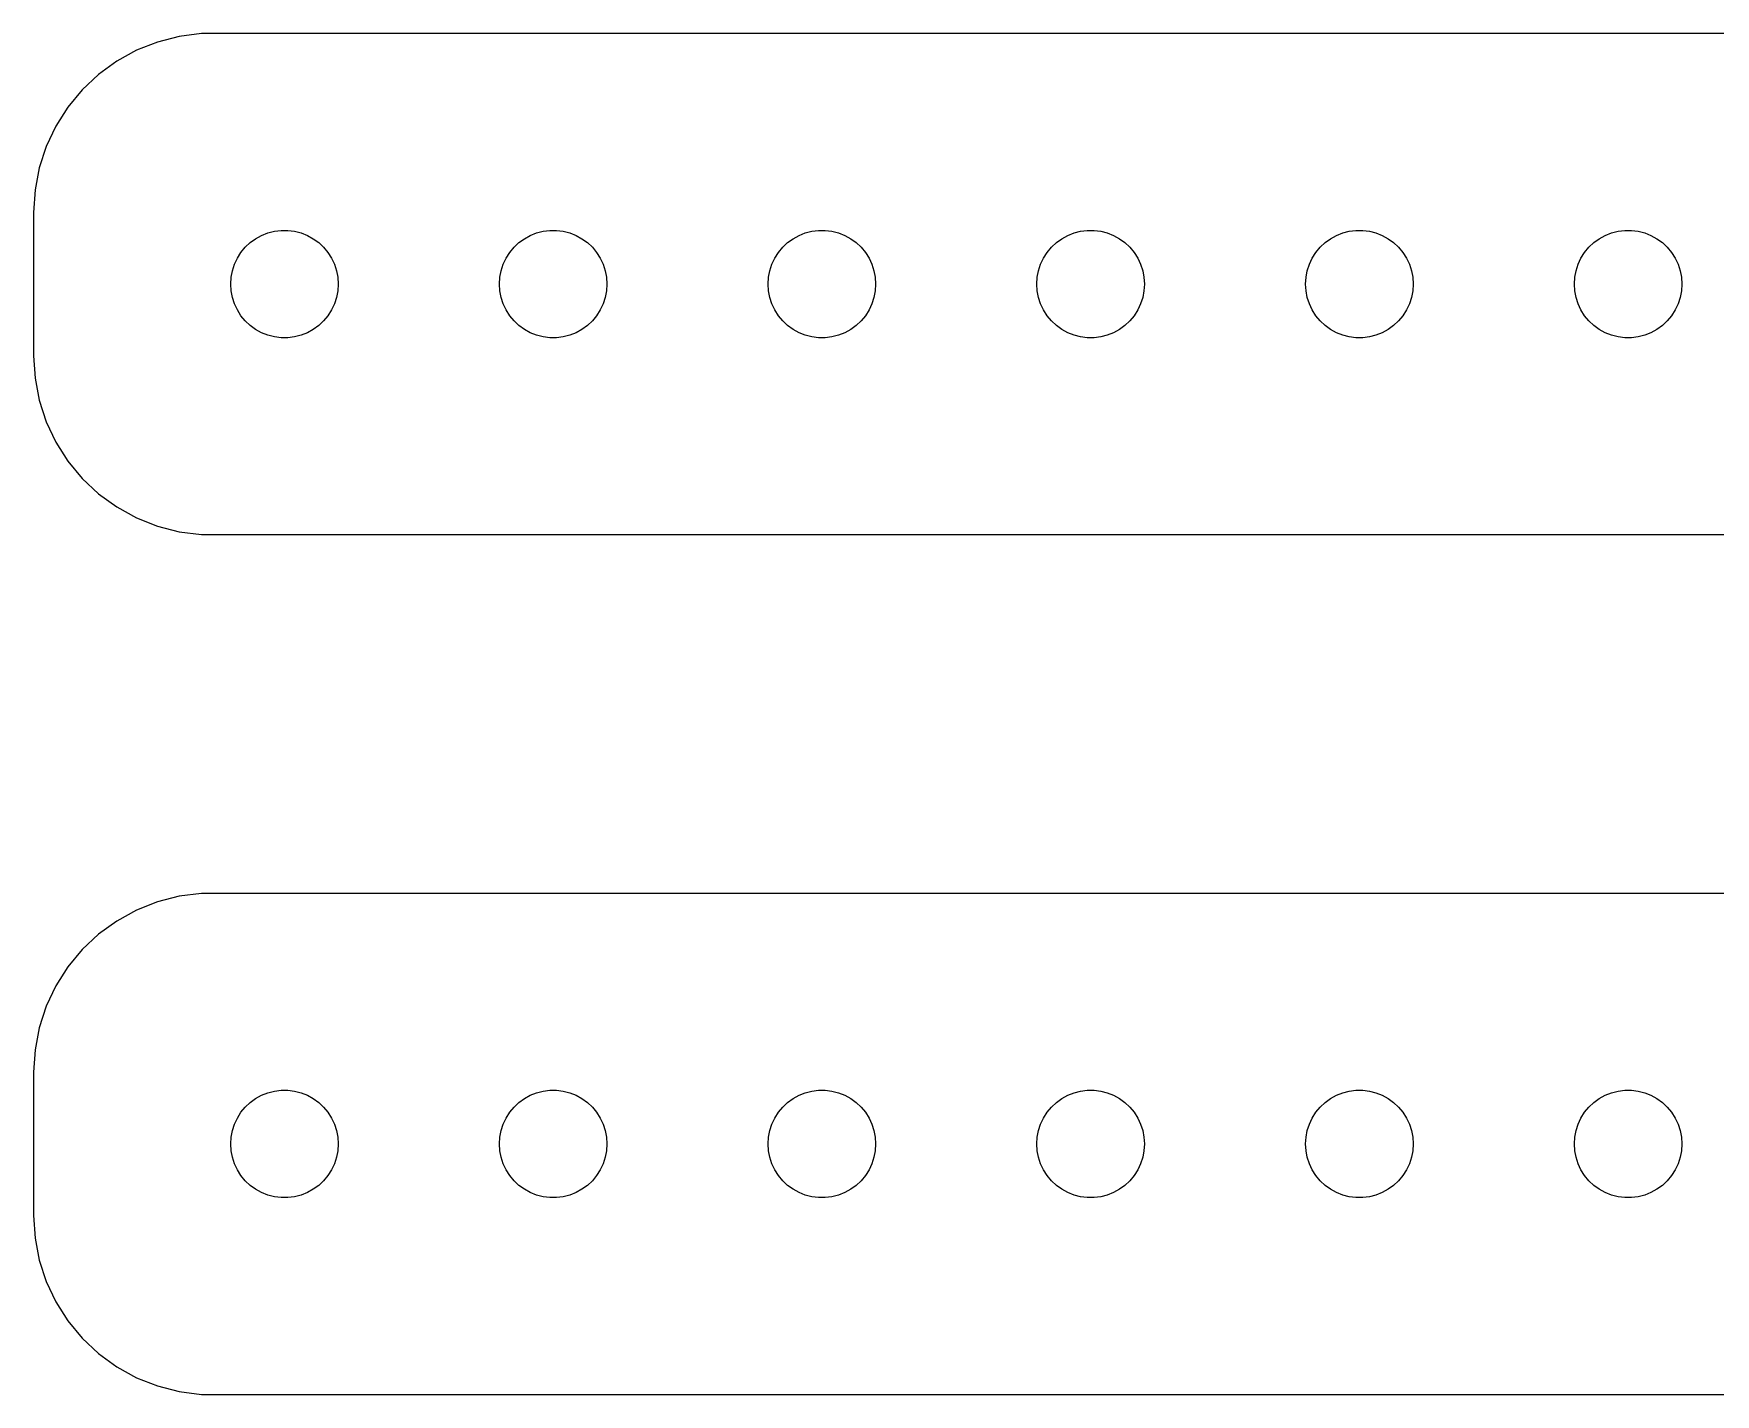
# Model space of a CAD drawing. Header units: metres. Extents: x -97 to 97, y 113 to 223.
# Drawn here: x -97 to -50.06, y 113.01 to 150.99 of the extents above; entities that cross this region are included whole.
import ezdxf

# ---------------------------------------------------------------- set-up
doc = ezdxf.new("R2010")
doc.units = ezdxf.units.M

msp = doc.modelspace()

# ---------------------------------------------------------------- linework, layer by layer
for p, q in [((-93.5451, 150.755), (-94.1289, 150.524)), ((-92.9369, 150.911), (-93.5451, 150.755)), ((-92.3139, 150.99), (-92.9369, 150.911)), ((92.3139, 150.99), (-92.3139, 150.99)), ((-94.6791, 150.222), (-95.1871, 149.853)), ((-94.1289, 150.524), (-94.6791, 150.222)), ((-95.1871, 149.853), (-95.6448, 149.423)), ((-95.6448, 149.423), (-96.0451, 148.939)), ((-96.0451, 148.939), (-96.3815, 148.409)), ((-96.3815, 148.409), (-96.6489, 147.841)), ((-96.6489, 147.841), (-96.8429, 147.243)), ((-96.8429, 147.243), (-96.9606, 146.627)), ((-96.9606, 146.627), (-97, 146)), ((-97, 146), (-97, 142)), ((-91.0934, 145.027), (-90.9561, 145.156)), ((-90.9561, 145.156), (-90.8037, 145.266)), ((-90.8037, 145.266), (-90.6387, 145.357)), ((-90.6387, 145.357), (-90.4635, 145.427)), ((-90.4635, 145.427), (-90.2811, 145.473)), ((-90.2811, 145.473), (-90.0942, 145.497)), ((-90.0942, 145.497), (-89.9058, 145.497)), ((-89.9058, 145.497), (-89.7189, 145.473)), ((-89.7189, 145.473), (-89.5365, 145.427)), ((-89.5365, 145.427), (-89.3613, 145.357)), ((-89.3613, 145.357), (-89.1963, 145.266)), ((-89.1963, 145.266), (-89.0439, 145.156)), ((-89.0439, 145.156), (-88.9065, 145.027)), ((-83.5934, 145.027), (-83.4561, 145.156)), ((-83.4561, 145.156), (-83.3037, 145.266)), ((-83.3037, 145.266), (-83.1387, 145.357)), ((-83.1387, 145.357), (-82.9635, 145.427)), ((-82.9635, 145.427), (-82.7811, 145.473)), ((-82.7811, 145.473), (-82.5942, 145.497)), ((-82.5942, 145.497), (-82.4058, 145.497)), ((-82.4058, 145.497), (-82.2189, 145.473)), ((-82.2189, 145.473), (-82.0365, 145.427)), ((-82.0365, 145.427), (-81.8613, 145.357)), ((-81.8613, 145.357), (-81.6963, 145.266)), ((-81.6963, 145.266), (-81.5439, 145.156)), ((-81.5439, 145.156), (-81.4065, 145.027)), ((-76.0934, 145.027), (-75.9561, 145.156)), ((-75.9561, 145.156), (-75.8037, 145.266)), ((-75.8037, 145.266), (-75.6387, 145.357)), ((-75.6387, 145.357), (-75.4635, 145.427)), ((-75.4635, 145.427), (-75.2811, 145.473)), ((-75.2811, 145.473), (-75.0942, 145.497)), ((-75.0942, 145.497), (-74.9058, 145.497)), ((-74.9058, 145.497), (-74.7189, 145.473)), ((-74.7189, 145.473), (-74.5365, 145.427)), ((-74.5365, 145.427), (-74.3613, 145.357)), ((-74.3613, 145.357), (-74.1963, 145.266)), ((-74.1963, 145.266), (-74.0439, 145.156)), ((-74.0439, 145.156), (-73.9065, 145.027)), ((-68.5934, 145.027), (-68.4561, 145.156)), ((-68.4561, 145.156), (-68.3037, 145.266)), ((-68.3037, 145.266), (-68.1387, 145.357)), ((-68.1387, 145.357), (-67.9635, 145.427)), ((-67.9635, 145.427), (-67.7811, 145.473)), ((-67.7811, 145.473), (-67.5942, 145.497)), ((-67.5942, 145.497), (-67.4058, 145.497)), ((-67.4058, 145.497), (-67.2189, 145.473)), ((-67.2189, 145.473), (-67.0365, 145.427)), ((-67.0365, 145.427), (-66.8613, 145.357)), ((-66.8613, 145.357), (-66.6963, 145.266)), ((-66.6963, 145.266), (-66.5439, 145.156)), ((-66.5439, 145.156), (-66.4065, 145.027)), ((-61.0934, 145.027), (-60.9561, 145.156)), ((-60.9561, 145.156), (-60.8037, 145.266)), ((-60.8037, 145.266), (-60.6387, 145.357)), ((-60.6387, 145.357), (-60.4635, 145.427)), ((-60.4635, 145.427), (-60.2811, 145.473)), ((-60.2811, 145.473), (-60.0942, 145.497)), ((-60.0942, 145.497), (-59.9058, 145.497)), ((-59.9058, 145.497), (-59.7189, 145.473)), ((-59.7189, 145.473), (-59.5365, 145.427)), ((-59.5365, 145.427), (-59.3613, 145.357)), ((-59.3613, 145.357), (-59.1963, 145.266)), ((-59.1963, 145.266), (-59.0439, 145.156)), ((-59.0439, 145.156), (-58.9065, 145.027)), ((-53.5934, 145.027), (-53.4561, 145.156)), ((-53.4561, 145.156), (-53.3037, 145.266)), ((-53.3037, 145.266), (-53.1387, 145.357)), ((-53.1387, 145.357), (-52.9635, 145.427)), ((-52.9635, 145.427), (-52.7811, 145.473)), ((-52.7811, 145.473), (-52.5942, 145.497)), ((-52.5942, 145.497), (-52.4058, 145.497)), ((-52.4058, 145.497), (-52.2189, 145.473)), ((-52.2189, 145.473), (-52.0365, 145.427)), ((-52.0365, 145.427), (-51.8613, 145.357)), ((-51.8613, 145.357), (-51.6963, 145.266)), ((-51.6963, 145.266), (-51.5439, 145.156)), ((-51.5439, 145.156), (-51.4065, 145.027)), ((-91.3947, 144.552), (-91.3145, 144.723)), ((-91.3145, 144.723), (-91.2135, 144.882)), ((-91.2135, 144.882), (-91.0934, 145.027)), ((-88.9065, 145.027), (-88.7865, 144.882)), ((-88.7865, 144.882), (-88.6855, 144.723)), ((-88.6855, 144.723), (-88.6053, 144.552)), ((-83.8947, 144.552), (-83.8145, 144.723)), ((-83.8145, 144.723), (-83.7135, 144.882)), ((-83.7135, 144.882), (-83.5934, 145.027)), ((-81.4065, 145.027), (-81.2865, 144.882)), ((-81.2865, 144.882), (-81.1855, 144.723)), ((-81.1855, 144.723), (-81.1053, 144.552)), ((-76.3947, 144.552), (-76.3145, 144.723)), ((-76.3145, 144.723), (-76.2135, 144.882)), ((-76.2135, 144.882), (-76.0934, 145.027)), ((-73.9065, 145.027), (-73.7865, 144.882)), ((-73.7865, 144.882), (-73.6855, 144.723)), ((-73.6855, 144.723), (-73.6053, 144.552)), ((-68.8947, 144.552), (-68.8145, 144.723)), ((-68.8145, 144.723), (-68.7135, 144.882)), ((-68.7135, 144.882), (-68.5934, 145.027)), ((-66.4065, 145.027), (-66.2865, 144.882)), ((-66.2865, 144.882), (-66.1855, 144.723)), ((-66.1855, 144.723), (-66.1053, 144.552)), ((-61.3947, 144.552), (-61.3145, 144.723)), ((-61.3145, 144.723), (-61.2135, 144.882)), ((-61.2135, 144.882), (-61.0934, 145.027)), ((-58.9065, 145.027), (-58.7865, 144.882)), ((-58.7865, 144.882), (-58.6855, 144.723)), ((-58.6855, 144.723), (-58.6053, 144.552)), ((-53.8947, 144.552), (-53.8145, 144.723)), ((-53.8145, 144.723), (-53.7135, 144.882)), ((-53.7135, 144.882), (-53.5934, 145.027)), ((-51.4065, 145.027), (-51.2865, 144.882)), ((-51.2865, 144.882), (-51.1855, 144.723)), ((-51.1855, 144.723), (-51.1053, 144.552)), ((-91.5, 144), (-91.4882, 144.188)), ((-91.4882, 144.188), (-91.4529, 144.373)), ((-91.4529, 144.373), (-91.3947, 144.552)), ((-88.6053, 144.552), (-88.5471, 144.373)), ((-88.5471, 144.373), (-88.5118, 144.188)), ((-88.5118, 144.188), (-88.5, 144)), ((-84, 144), (-83.9882, 144.188)), ((-83.9882, 144.188), (-83.9529, 144.373)), ((-83.9529, 144.373), (-83.8947, 144.552)), ((-81.1053, 144.552), (-81.0471, 144.373)), ((-81.0471, 144.373), (-81.0118, 144.188)), ((-81.0118, 144.188), (-81, 144)), ((-76.5, 144), (-76.4882, 144.188)), ((-76.4882, 144.188), (-76.4529, 144.373)), ((-76.4529, 144.373), (-76.3947, 144.552)), ((-73.6053, 144.552), (-73.5471, 144.373)), ((-73.5471, 144.373), (-73.5118, 144.188)), ((-73.5118, 144.188), (-73.5, 144)), ((-69, 144), (-68.9882, 144.188)), ((-68.9882, 144.188), (-68.9529, 144.373)), ((-68.9529, 144.373), (-68.8947, 144.552)), ((-66.1053, 144.552), (-66.0471, 144.373)), ((-66.0471, 144.373), (-66.0118, 144.188)), ((-66.0118, 144.188), (-66, 144)), ((-61.5, 144), (-61.4882, 144.188)), ((-61.4882, 144.188), (-61.4529, 144.373)), ((-61.4529, 144.373), (-61.3947, 144.552)), ((-58.6053, 144.552), (-58.5471, 144.373)), ((-58.5471, 144.373), (-58.5118, 144.188)), ((-58.5118, 144.188), (-58.5, 144)), ((-54, 144), (-53.9882, 144.188)), ((-53.9882, 144.188), (-53.9529, 144.373)), ((-53.9529, 144.373), (-53.8947, 144.552)), ((-51.1053, 144.552), (-51.0471, 144.373)), ((-51.0471, 144.373), (-51.0118, 144.188)), ((-51.0118, 144.188), (-51, 144)), ((-91.4882, 143.812), (-91.5, 144)), ((-91.4529, 143.627), (-91.4882, 143.812)), ((-91.3947, 143.448), (-91.4529, 143.627)), ((-88.5471, 143.627), (-88.6053, 143.448)), ((-88.5118, 143.812), (-88.5471, 143.627)), ((-88.5, 144), (-88.5118, 143.812)), ((-83.9882, 143.812), (-84, 144)), ((-83.9529, 143.627), (-83.9882, 143.812)), ((-83.8947, 143.448), (-83.9529, 143.627)), ((-81.0471, 143.627), (-81.1053, 143.448)), ((-81.0118, 143.812), (-81.0471, 143.627)), ((-81, 144), (-81.0118, 143.812)), ((-76.4882, 143.812), (-76.5, 144)), ((-76.4529, 143.627), (-76.4882, 143.812)), ((-76.3947, 143.448), (-76.4529, 143.627)), ((-73.5471, 143.627), (-73.6053, 143.448)), ((-73.5118, 143.812), (-73.5471, 143.627)), ((-73.5, 144), (-73.5118, 143.812)), ((-68.9882, 143.812), (-69, 144)), ((-68.9529, 143.627), (-68.9882, 143.812)), ((-68.8947, 143.448), (-68.9529, 143.627)), ((-66.0471, 143.627), (-66.1053, 143.448)), ((-66.0118, 143.812), (-66.0471, 143.627)), ((-66, 144), (-66.0118, 143.812)), ((-61.4882, 143.812), (-61.5, 144)), ((-61.4529, 143.627), (-61.4882, 143.812)), ((-61.3947, 143.448), (-61.4529, 143.627)), ((-58.5471, 143.627), (-58.6053, 143.448)), ((-58.5118, 143.812), (-58.5471, 143.627)), ((-58.5, 144), (-58.5118, 143.812)), ((-53.9882, 143.812), (-54, 144)), ((-53.9529, 143.627), (-53.9882, 143.812)), ((-53.8947, 143.448), (-53.9529, 143.627)), ((-51.0471, 143.627), (-51.1053, 143.448)), ((-51.0118, 143.812), (-51.0471, 143.627)), ((-51, 144), (-51.0118, 143.812)), ((-91.3145, 143.277), (-91.3947, 143.448)), ((-91.2135, 143.118), (-91.3145, 143.277)), ((-88.6855, 143.277), (-88.7865, 143.118)), ((-88.6053, 143.448), (-88.6855, 143.277)), ((-83.8145, 143.277), (-83.8947, 143.448)), ((-83.7135, 143.118), (-83.8145, 143.277)), ((-81.1855, 143.277), (-81.2865, 143.118)), ((-81.1053, 143.448), (-81.1855, 143.277)), ((-76.3145, 143.277), (-76.3947, 143.448)), ((-76.2135, 143.118), (-76.3145, 143.277)), ((-73.6855, 143.277), (-73.7865, 143.118)), ((-73.6053, 143.448), (-73.6855, 143.277)), ((-68.8145, 143.277), (-68.8947, 143.448)), ((-68.7135, 143.118), (-68.8145, 143.277)), ((-66.1855, 143.277), (-66.2865, 143.118)), ((-66.1053, 143.448), (-66.1855, 143.277)), ((-61.3145, 143.277), (-61.3947, 143.448)), ((-61.2135, 143.118), (-61.3145, 143.277)), ((-58.6855, 143.277), (-58.7865, 143.118)), ((-58.6053, 143.448), (-58.6855, 143.277)), ((-53.8145, 143.277), (-53.8947, 143.448)), ((-53.7135, 143.118), (-53.8145, 143.277)), ((-51.1855, 143.277), (-51.2865, 143.118)), ((-51.1053, 143.448), (-51.1855, 143.277)), ((-91.0934, 142.973), (-91.2135, 143.118)), ((-90.9561, 142.844), (-91.0934, 142.973)), ((-90.8037, 142.734), (-90.9561, 142.844)), ((-90.6387, 142.643), (-90.8037, 142.734)), ((-89.1963, 142.734), (-89.3613, 142.643)), ((-89.0439, 142.844), (-89.1963, 142.734)), ((-88.9065, 142.973), (-89.0439, 142.844)), ((-88.7865, 143.118), (-88.9065, 142.973)), ((-83.5934, 142.973), (-83.7135, 143.118)), ((-83.4561, 142.844), (-83.5934, 142.973)), ((-83.3037, 142.734), (-83.4561, 142.844)), ((-83.1387, 142.643), (-83.3037, 142.734)), ((-81.6963, 142.734), (-81.8613, 142.643)), ((-81.5439, 142.844), (-81.6963, 142.734)), ((-81.4065, 142.973), (-81.5439, 142.844)), ((-81.2865, 143.118), (-81.4065, 142.973)), ((-76.0934, 142.973), (-76.2135, 143.118)), ((-75.9561, 142.844), (-76.0934, 142.973)), ((-75.8037, 142.734), (-75.9561, 142.844)), ((-75.6387, 142.643), (-75.8037, 142.734)), ((-74.1963, 142.734), (-74.3613, 142.643)), ((-74.0439, 142.844), (-74.1963, 142.734)), ((-73.9065, 142.973), (-74.0439, 142.844)), ((-73.7865, 143.118), (-73.9065, 142.973)), ((-68.5934, 142.973), (-68.7135, 143.118)), ((-68.4561, 142.844), (-68.5934, 142.973)), ((-68.3037, 142.734), (-68.4561, 142.844)), ((-68.1387, 142.643), (-68.3037, 142.734)), ((-66.6963, 142.734), (-66.8613, 142.643)), ((-66.5439, 142.844), (-66.6963, 142.734)), ((-66.4065, 142.973), (-66.5439, 142.844)), ((-66.2865, 143.118), (-66.4065, 142.973)), ((-61.0934, 142.973), (-61.2135, 143.118)), ((-60.9561, 142.844), (-61.0934, 142.973)), ((-60.8037, 142.734), (-60.9561, 142.844)), ((-60.6387, 142.643), (-60.8037, 142.734)), ((-59.1963, 142.734), (-59.3613, 142.643)), ((-59.0439, 142.844), (-59.1963, 142.734)), ((-58.9065, 142.973), (-59.0439, 142.844)), ((-58.7865, 143.118), (-58.9065, 142.973)), ((-53.5934, 142.973), (-53.7135, 143.118)), ((-53.4561, 142.844), (-53.5934, 142.973)), ((-53.3037, 142.734), (-53.4561, 142.844)), ((-53.1387, 142.643), (-53.3037, 142.734)), ((-51.6963, 142.734), (-51.8613, 142.643)), ((-51.5439, 142.844), (-51.6963, 142.734)), ((-51.4065, 142.973), (-51.5439, 142.844)), ((-51.2865, 143.118), (-51.4065, 142.973)), ((-90.4635, 142.573), (-90.6387, 142.643)), ((-90.2811, 142.527), (-90.4635, 142.573)), ((-90.0942, 142.503), (-90.2811, 142.527)), ((-89.9058, 142.503), (-90.0942, 142.503)), ((-89.7189, 142.527), (-89.9058, 142.503)), ((-89.5365, 142.573), (-89.7189, 142.527)), ((-89.3613, 142.643), (-89.5365, 142.573)), ((-82.9635, 142.573), (-83.1387, 142.643)), ((-82.7811, 142.527), (-82.9635, 142.573)), ((-82.5942, 142.503), (-82.7811, 142.527)), ((-82.4058, 142.503), (-82.5942, 142.503)), ((-82.2189, 142.527), (-82.4058, 142.503)), ((-82.0365, 142.573), (-82.2189, 142.527)), ((-81.8613, 142.643), (-82.0365, 142.573)), ((-75.4635, 142.573), (-75.6387, 142.643)), ((-75.2811, 142.527), (-75.4635, 142.573)), ((-75.0942, 142.503), (-75.2811, 142.527)), ((-74.9058, 142.503), (-75.0942, 142.503)), ((-74.7189, 142.527), (-74.9058, 142.503)), ((-74.5365, 142.573), (-74.7189, 142.527)), ((-74.3613, 142.643), (-74.5365, 142.573)), ((-67.9635, 142.573), (-68.1387, 142.643)), ((-67.7811, 142.527), (-67.9635, 142.573)), ((-67.5942, 142.503), (-67.7811, 142.527)), ((-67.4058, 142.503), (-67.5942, 142.503)), ((-67.2189, 142.527), (-67.4058, 142.503)), ((-67.0365, 142.573), (-67.2189, 142.527)), ((-66.8613, 142.643), (-67.0365, 142.573)), ((-60.4635, 142.573), (-60.6387, 142.643)), ((-60.2811, 142.527), (-60.4635, 142.573)), ((-60.0942, 142.503), (-60.2811, 142.527)), ((-59.9058, 142.503), (-60.0942, 142.503)), ((-59.7189, 142.527), (-59.9058, 142.503)), ((-59.5365, 142.573), (-59.7189, 142.527)), ((-59.3613, 142.643), (-59.5365, 142.573)), ((-52.9635, 142.573), (-53.1387, 142.643)), ((-52.7811, 142.527), (-52.9635, 142.573)), ((-52.5942, 142.503), (-52.7811, 142.527)), ((-52.4058, 142.503), (-52.5942, 142.503)), ((-52.2189, 142.527), (-52.4058, 142.503)), ((-52.0365, 142.573), (-52.2189, 142.527)), ((-51.8613, 142.643), (-52.0365, 142.573)), ((-97, 142), (-96.9606, 141.373)), ((-96.9606, 141.373), (-96.8429, 140.757)), ((-96.8429, 140.757), (-96.6489, 140.159)), ((-96.6489, 140.159), (-96.3815, 139.591)), ((-96.3815, 139.591), (-96.0451, 139.061)), ((-96.0451, 139.061), (-95.6448, 138.577)), ((-95.6448, 138.577), (-95.1871, 138.147)), ((-95.1871, 138.147), (-94.6791, 137.778)), ((-94.6791, 137.778), (-94.1289, 137.476)), ((-94.1289, 137.476), (-93.5451, 137.245)), ((-93.5451, 137.245), (-92.9369, 137.089)), ((-92.9369, 137.089), (-92.3139, 137.01)), ((-92.3139, 137.01), (92.3139, 137.01)), ((-93.5451, 126.755), (-94.1289, 126.524)), ((-92.9369, 126.911), (-93.5451, 126.755)), ((-92.3139, 126.99), (-92.9369, 126.911)), ((92.3139, 126.99), (-92.3139, 126.99)), ((-94.1289, 126.524), (-94.6791, 126.222)), ((-95.1871, 125.853), (-95.6448, 125.423)), ((-94.6791, 126.222), (-95.1871, 125.853)), ((-95.6448, 125.423), (-96.0451, 124.939)), ((-96.0451, 124.939), (-96.3815, 124.409)), ((-96.3815, 124.409), (-96.6489, 123.841)), ((-96.6489, 123.841), (-96.8429, 123.243)), ((-96.8429, 123.243), (-96.9606, 122.627)), ((-96.9606, 122.627), (-97, 122)), ((-97, 122), (-97, 118)), ((-91.0934, 121.027), (-90.9561, 121.156)), ((-90.9561, 121.156), (-90.8037, 121.266)), ((-90.8037, 121.266), (-90.6387, 121.357)), ((-90.6387, 121.357), (-90.4635, 121.427)), ((-90.4635, 121.427), (-90.2811, 121.473)), ((-90.2811, 121.473), (-90.0942, 121.497)), ((-90.0942, 121.497), (-89.9058, 121.497)), ((-89.9058, 121.497), (-89.7189, 121.473)), ((-89.7189, 121.473), (-89.5365, 121.427)), ((-89.5365, 121.427), (-89.3613, 121.357)), ((-89.3613, 121.357), (-89.1963, 121.266)), ((-89.1963, 121.266), (-89.0439, 121.156)), ((-89.0439, 121.156), (-88.9065, 121.027)), ((-83.5934, 121.027), (-83.4561, 121.156)), ((-83.4561, 121.156), (-83.3037, 121.266)), ((-83.3037, 121.266), (-83.1387, 121.357)), ((-83.1387, 121.357), (-82.9635, 121.427)), ((-82.9635, 121.427), (-82.7811, 121.473)), ((-82.7811, 121.473), (-82.5942, 121.497)), ((-82.5942, 121.497), (-82.4058, 121.497)), ((-82.4058, 121.497), (-82.2189, 121.473)), ((-82.2189, 121.473), (-82.0365, 121.427)), ((-82.0365, 121.427), (-81.8613, 121.357)), ((-81.8613, 121.357), (-81.6963, 121.266)), ((-81.6963, 121.266), (-81.5439, 121.156)), ((-81.5439, 121.156), (-81.4065, 121.027)), ((-76.0934, 121.027), (-75.9561, 121.156)), ((-75.9561, 121.156), (-75.8037, 121.266)), ((-75.8037, 121.266), (-75.6387, 121.357)), ((-75.6387, 121.357), (-75.4635, 121.427)), ((-75.4635, 121.427), (-75.2811, 121.473)), ((-75.2811, 121.473), (-75.0942, 121.497)), ((-75.0942, 121.497), (-74.9058, 121.497)), ((-74.9058, 121.497), (-74.7189, 121.473)), ((-74.7189, 121.473), (-74.5365, 121.427)), ((-74.5365, 121.427), (-74.3613, 121.357)), ((-74.3613, 121.357), (-74.1963, 121.266)), ((-74.1963, 121.266), (-74.0439, 121.156)), ((-74.0439, 121.156), (-73.9065, 121.027)), ((-68.5934, 121.027), (-68.4561, 121.156)), ((-68.4561, 121.156), (-68.3037, 121.266)), ((-68.3037, 121.266), (-68.1387, 121.357)), ((-68.1387, 121.357), (-67.9635, 121.427)), ((-67.9635, 121.427), (-67.7811, 121.473)), ((-67.7811, 121.473), (-67.5942, 121.497)), ((-67.5942, 121.497), (-67.4058, 121.497)), ((-67.4058, 121.497), (-67.2189, 121.473)), ((-67.2189, 121.473), (-67.0365, 121.427)), ((-67.0365, 121.427), (-66.8613, 121.357)), ((-66.8613, 121.357), (-66.6963, 121.266)), ((-66.6963, 121.266), (-66.5439, 121.156)), ((-66.5439, 121.156), (-66.4065, 121.027)), ((-61.0934, 121.027), (-60.9561, 121.156)), ((-60.9561, 121.156), (-60.8037, 121.266)), ((-60.8037, 121.266), (-60.6387, 121.357)), ((-60.6387, 121.357), (-60.4635, 121.427)), ((-60.4635, 121.427), (-60.2811, 121.473)), ((-60.2811, 121.473), (-60.0942, 121.497)), ((-60.0942, 121.497), (-59.9058, 121.497)), ((-59.9058, 121.497), (-59.7189, 121.473)), ((-59.7189, 121.473), (-59.5365, 121.427)), ((-59.5365, 121.427), (-59.3613, 121.357)), ((-59.3613, 121.357), (-59.1963, 121.266)), ((-59.1963, 121.266), (-59.0439, 121.156)), ((-59.0439, 121.156), (-58.9065, 121.027)), ((-53.5934, 121.027), (-53.4561, 121.156)), ((-53.4561, 121.156), (-53.3037, 121.266)), ((-53.3037, 121.266), (-53.1387, 121.357)), ((-53.1387, 121.357), (-52.9635, 121.427)), ((-52.9635, 121.427), (-52.7811, 121.473)), ((-52.7811, 121.473), (-52.5942, 121.497)), ((-52.5942, 121.497), (-52.4058, 121.497)), ((-52.4058, 121.497), (-52.2189, 121.473)), ((-52.2189, 121.473), (-52.0365, 121.427)), ((-52.0365, 121.427), (-51.8613, 121.357)), ((-51.8613, 121.357), (-51.6963, 121.266)), ((-51.6963, 121.266), (-51.5439, 121.156)), ((-51.5439, 121.156), (-51.4065, 121.027)), ((-91.3947, 120.552), (-91.3145, 120.723)), ((-91.3145, 120.723), (-91.2135, 120.882)), ((-91.2135, 120.882), (-91.0934, 121.027)), ((-88.9065, 121.027), (-88.7865, 120.882)), ((-88.7865, 120.882), (-88.6855, 120.723)), ((-88.6855, 120.723), (-88.6053, 120.552)), ((-83.8947, 120.552), (-83.8145, 120.723)), ((-83.8145, 120.723), (-83.7135, 120.882)), ((-83.7135, 120.882), (-83.5934, 121.027)), ((-81.4065, 121.027), (-81.2865, 120.882)), ((-81.2865, 120.882), (-81.1855, 120.723)), ((-81.1855, 120.723), (-81.1053, 120.552)), ((-76.3947, 120.552), (-76.3145, 120.723)), ((-76.3145, 120.723), (-76.2135, 120.882)), ((-76.2135, 120.882), (-76.0934, 121.027)), ((-73.9065, 121.027), (-73.7865, 120.882)), ((-73.7865, 120.882), (-73.6855, 120.723)), ((-73.6855, 120.723), (-73.6053, 120.552)), ((-68.8947, 120.552), (-68.8145, 120.723)), ((-68.8145, 120.723), (-68.7135, 120.882)), ((-68.7135, 120.882), (-68.5934, 121.027)), ((-66.4065, 121.027), (-66.2865, 120.882)), ((-66.2865, 120.882), (-66.1855, 120.723)), ((-66.1855, 120.723), (-66.1053, 120.552)), ((-61.3947, 120.552), (-61.3145, 120.723)), ((-61.3145, 120.723), (-61.2135, 120.882)), ((-61.2135, 120.882), (-61.0934, 121.027)), ((-58.9065, 121.027), (-58.7865, 120.882)), ((-58.7865, 120.882), (-58.6855, 120.723)), ((-58.6855, 120.723), (-58.6053, 120.552)), ((-53.8947, 120.552), (-53.8145, 120.723)), ((-53.8145, 120.723), (-53.7135, 120.882)), ((-53.7135, 120.882), (-53.5934, 121.027)), ((-51.4065, 121.027), (-51.2865, 120.882)), ((-51.2865, 120.882), (-51.1855, 120.723)), ((-51.1855, 120.723), (-51.1053, 120.552)), ((-91.5, 120), (-91.4882, 120.188)), ((-91.4882, 120.188), (-91.4529, 120.373)), ((-91.4529, 120.373), (-91.3947, 120.552)), ((-88.6053, 120.552), (-88.5471, 120.373)), ((-88.5471, 120.373), (-88.5118, 120.188)), ((-88.5118, 120.188), (-88.5, 120)), ((-84, 120), (-83.9882, 120.188)), ((-83.9882, 120.188), (-83.9529, 120.373)), ((-83.9529, 120.373), (-83.8947, 120.552)), ((-81.1053, 120.552), (-81.0471, 120.373)), ((-81.0471, 120.373), (-81.0118, 120.188)), ((-81.0118, 120.188), (-81, 120)), ((-76.5, 120), (-76.4882, 120.188)), ((-76.4882, 120.188), (-76.4529, 120.373)), ((-76.4529, 120.373), (-76.3947, 120.552)), ((-73.6053, 120.552), (-73.5471, 120.373)), ((-73.5471, 120.373), (-73.5118, 120.188)), ((-73.5118, 120.188), (-73.5, 120)), ((-69, 120), (-68.9882, 120.188)), ((-68.9882, 120.188), (-68.9529, 120.373)), ((-68.9529, 120.373), (-68.8947, 120.552)), ((-66.1053, 120.552), (-66.0471, 120.373)), ((-66.0471, 120.373), (-66.0118, 120.188)), ((-66.0118, 120.188), (-66, 120)), ((-61.5, 120), (-61.4882, 120.188)), ((-61.4882, 120.188), (-61.4529, 120.373)), ((-61.4529, 120.373), (-61.3947, 120.552)), ((-58.6053, 120.552), (-58.5471, 120.373)), ((-58.5471, 120.373), (-58.5118, 120.188)), ((-58.5118, 120.188), (-58.5, 120)), ((-54, 120), (-53.9882, 120.188)), ((-53.9882, 120.188), (-53.9529, 120.373)), ((-53.9529, 120.373), (-53.8947, 120.552)), ((-51.1053, 120.552), (-51.0471, 120.373)), ((-51.0471, 120.373), (-51.0118, 120.188)), ((-51.0118, 120.188), (-51, 120)), ((-91.4882, 119.812), (-91.5, 120)), ((-91.4529, 119.627), (-91.4882, 119.812)), ((-88.5118, 119.812), (-88.5471, 119.627)), ((-88.5, 120), (-88.5118, 119.812)), ((-83.9882, 119.812), (-84, 120)), ((-83.9529, 119.627), (-83.9882, 119.812)), ((-81.0118, 119.812), (-81.0471, 119.627)), ((-81, 120), (-81.0118, 119.812)), ((-76.4882, 119.812), (-76.5, 120)), ((-76.4529, 119.627), (-76.4882, 119.812)), ((-73.5118, 119.812), (-73.5471, 119.627)), ((-73.5, 120), (-73.5118, 119.812)), ((-68.9882, 119.812), (-69, 120)), ((-68.9529, 119.627), (-68.9882, 119.812)), ((-66.0118, 119.812), (-66.0471, 119.627)), ((-66, 120), (-66.0118, 119.812)), ((-61.4882, 119.812), (-61.5, 120)), ((-61.4529, 119.627), (-61.4882, 119.812)), ((-58.5118, 119.812), (-58.5471, 119.627)), ((-58.5, 120), (-58.5118, 119.812)), ((-53.9882, 119.812), (-54, 120)), ((-53.9529, 119.627), (-53.9882, 119.812)), ((-51.0118, 119.812), (-51.0471, 119.627)), ((-51, 120), (-51.0118, 119.812)), ((-91.3947, 119.448), (-91.4529, 119.627)), ((-91.3145, 119.277), (-91.3947, 119.448)), ((-91.2135, 119.118), (-91.3145, 119.277)), ((-88.6855, 119.277), (-88.7865, 119.118)), ((-88.6053, 119.448), (-88.6855, 119.277)), ((-88.5471, 119.627), (-88.6053, 119.448)), ((-83.8947, 119.448), (-83.9529, 119.627)), ((-83.8145, 119.277), (-83.8947, 119.448)), ((-83.7135, 119.118), (-83.8145, 119.277)), ((-81.1855, 119.277), (-81.2865, 119.118)), ((-81.1053, 119.448), (-81.1855, 119.277)), ((-81.0471, 119.627), (-81.1053, 119.448)), ((-76.3947, 119.448), (-76.4529, 119.627)), ((-76.3145, 119.277), (-76.3947, 119.448)), ((-76.2135, 119.118), (-76.3145, 119.277)), ((-73.6855, 119.277), (-73.7865, 119.118)), ((-73.6053, 119.448), (-73.6855, 119.277)), ((-73.5471, 119.627), (-73.6053, 119.448)), ((-68.8947, 119.448), (-68.9529, 119.627)), ((-68.8145, 119.277), (-68.8947, 119.448)), ((-68.7135, 119.118), (-68.8145, 119.277)), ((-66.1855, 119.277), (-66.2865, 119.118)), ((-66.1053, 119.448), (-66.1855, 119.277)), ((-66.0471, 119.627), (-66.1053, 119.448)), ((-61.3947, 119.448), (-61.4529, 119.627)), ((-61.3145, 119.277), (-61.3947, 119.448)), ((-61.2135, 119.118), (-61.3145, 119.277)), ((-58.6855, 119.277), (-58.7865, 119.118)), ((-58.6053, 119.448), (-58.6855, 119.277)), ((-58.5471, 119.627), (-58.6053, 119.448)), ((-53.8947, 119.448), (-53.9529, 119.627)), ((-53.8145, 119.277), (-53.8947, 119.448)), ((-53.7135, 119.118), (-53.8145, 119.277)), ((-51.1855, 119.277), (-51.2865, 119.118)), ((-51.1053, 119.448), (-51.1855, 119.277)), ((-51.0471, 119.627), (-51.1053, 119.448)), ((-91.0934, 118.973), (-91.2135, 119.118)), ((-90.9561, 118.844), (-91.0934, 118.973)), ((-90.8037, 118.734), (-90.9561, 118.844)), ((-89.0439, 118.844), (-89.1963, 118.734)), ((-88.9065, 118.973), (-89.0439, 118.844)), ((-88.7865, 119.118), (-88.9065, 118.973)), ((-83.5934, 118.973), (-83.7135, 119.118)), ((-83.4561, 118.844), (-83.5934, 118.973)), ((-83.3037, 118.734), (-83.4561, 118.844)), ((-81.5439, 118.844), (-81.6963, 118.734)), ((-81.4065, 118.973), (-81.5439, 118.844)), ((-81.2865, 119.118), (-81.4065, 118.973)), ((-76.0934, 118.973), (-76.2135, 119.118)), ((-75.9561, 118.844), (-76.0934, 118.973)), ((-75.8037, 118.734), (-75.9561, 118.844)), ((-74.0439, 118.844), (-74.1963, 118.734)), ((-73.9065, 118.973), (-74.0439, 118.844)), ((-73.7865, 119.118), (-73.9065, 118.973)), ((-68.5934, 118.973), (-68.7135, 119.118)), ((-68.4561, 118.844), (-68.5934, 118.973)), ((-68.3037, 118.734), (-68.4561, 118.844)), ((-66.5439, 118.844), (-66.6963, 118.734)), ((-66.4065, 118.973), (-66.5439, 118.844)), ((-66.2865, 119.118), (-66.4065, 118.973)), ((-61.0934, 118.973), (-61.2135, 119.118)), ((-60.9561, 118.844), (-61.0934, 118.973)), ((-60.8037, 118.734), (-60.9561, 118.844)), ((-59.0439, 118.844), (-59.1963, 118.734)), ((-58.9065, 118.973), (-59.0439, 118.844)), ((-58.7865, 119.118), (-58.9065, 118.973)), ((-53.5934, 118.973), (-53.7135, 119.118)), ((-53.4561, 118.844), (-53.5934, 118.973)), ((-53.3037, 118.734), (-53.4561, 118.844)), ((-51.5439, 118.844), (-51.6963, 118.734)), ((-51.4065, 118.973), (-51.5439, 118.844)), ((-51.2865, 119.118), (-51.4065, 118.973)), ((-90.6387, 118.643), (-90.8037, 118.734)), ((-90.4635, 118.573), (-90.6387, 118.643)), ((-90.2811, 118.527), (-90.4635, 118.573)), ((-90.0942, 118.503), (-90.2811, 118.527)), ((-89.9058, 118.503), (-90.0942, 118.503)), ((-89.7189, 118.527), (-89.9058, 118.503)), ((-89.5365, 118.573), (-89.7189, 118.527)), ((-89.3613, 118.643), (-89.5365, 118.573)), ((-89.1963, 118.734), (-89.3613, 118.643)), ((-83.1387, 118.643), (-83.3037, 118.734)), ((-82.9635, 118.573), (-83.1387, 118.643)), ((-82.7811, 118.527), (-82.9635, 118.573)), ((-82.5942, 118.503), (-82.7811, 118.527)), ((-82.4058, 118.503), (-82.5942, 118.503)), ((-82.2189, 118.527), (-82.4058, 118.503)), ((-82.0365, 118.573), (-82.2189, 118.527)), ((-81.8613, 118.643), (-82.0365, 118.573)), ((-81.6963, 118.734), (-81.8613, 118.643)), ((-75.6387, 118.643), (-75.8037, 118.734)), ((-75.4635, 118.573), (-75.6387, 118.643)), ((-75.2811, 118.527), (-75.4635, 118.573)), ((-75.0942, 118.503), (-75.2811, 118.527)), ((-74.9058, 118.503), (-75.0942, 118.503)), ((-74.7189, 118.527), (-74.9058, 118.503)), ((-74.5365, 118.573), (-74.7189, 118.527)), ((-74.3613, 118.643), (-74.5365, 118.573)), ((-74.1963, 118.734), (-74.3613, 118.643)), ((-68.1387, 118.643), (-68.3037, 118.734)), ((-67.9635, 118.573), (-68.1387, 118.643)), ((-67.7811, 118.527), (-67.9635, 118.573)), ((-67.5942, 118.503), (-67.7811, 118.527)), ((-67.4058, 118.503), (-67.5942, 118.503)), ((-67.2189, 118.527), (-67.4058, 118.503)), ((-67.0365, 118.573), (-67.2189, 118.527)), ((-66.8613, 118.643), (-67.0365, 118.573)), ((-66.6963, 118.734), (-66.8613, 118.643)), ((-60.6387, 118.643), (-60.8037, 118.734)), ((-60.4635, 118.573), (-60.6387, 118.643)), ((-60.2811, 118.527), (-60.4635, 118.573)), ((-60.0942, 118.503), (-60.2811, 118.527)), ((-59.9058, 118.503), (-60.0942, 118.503)), ((-59.7189, 118.527), (-59.9058, 118.503)), ((-59.5365, 118.573), (-59.7189, 118.527)), ((-59.3613, 118.643), (-59.5365, 118.573)), ((-59.1963, 118.734), (-59.3613, 118.643)), ((-53.1387, 118.643), (-53.3037, 118.734)), ((-52.9635, 118.573), (-53.1387, 118.643)), ((-52.7811, 118.527), (-52.9635, 118.573)), ((-52.5942, 118.503), (-52.7811, 118.527)), ((-52.4058, 118.503), (-52.5942, 118.503)), ((-52.2189, 118.527), (-52.4058, 118.503)), ((-52.0365, 118.573), (-52.2189, 118.527)), ((-51.8613, 118.643), (-52.0365, 118.573)), ((-51.6963, 118.734), (-51.8613, 118.643)), ((-97, 118), (-96.9606, 117.373)), ((-96.9606, 117.373), (-96.8429, 116.757)), ((-96.8429, 116.757), (-96.6489, 116.159)), ((-96.6489, 116.159), (-96.3815, 115.591)), ((-96.3815, 115.591), (-96.0451, 115.061)), ((-96.0451, 115.061), (-95.6448, 114.577)), ((-95.6448, 114.577), (-95.1871, 114.147)), ((-95.1871, 114.147), (-94.6791, 113.778)), ((-94.6791, 113.778), (-94.1289, 113.476)), ((-94.1289, 113.476), (-93.5451, 113.245)), ((-93.5451, 113.245), (-92.9369, 113.089)), ((-92.9369, 113.089), (-92.3139, 113.01)), ((-92.3139, 113.01), (92.3139, 113.01))]:
    msp.add_line(p, q)

doc.saveas('drawing.dxf')
